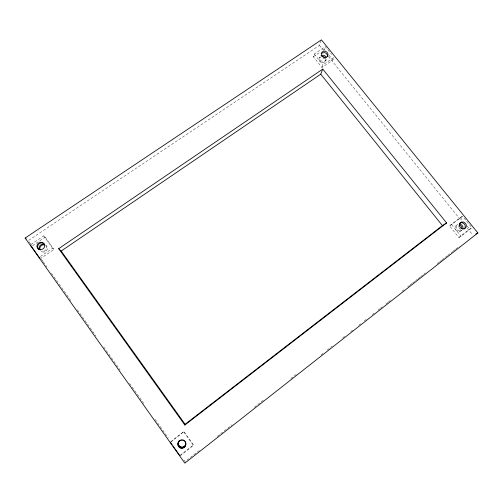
<?xml version="1.0" encoding="UTF-8"?>
<svg xmlns="http://www.w3.org/2000/svg" width="503" height="503" viewBox="0 0 503 503"><rect width="100%" height="100%" fill="white"/><g stroke="black" fill="none" stroke-linecap="round" stroke-linejoin="round"><path stroke-width="0.38" stroke-dasharray="2.52 1.89" d="M180.055 455.932L193.429 445.476L193.479 444.885L183.935 431.511L170.674 441.779M171.02 441.867L183.935 431.511M321.945 67.452L322.957 64.856L333.979 57.38L332.879 60.02L321.945 67.452L313.294 56.707L314.237 54.035L325.271 46.616L331.559 54.387M30.526 243.817L28.25 240.616L319.449 45.383L321.43 39.856M319.493 58.348L319.983 57.028A3.383 3.081 21.4 0 0 322.272 61.341A3.383 3.081 21.4 0 0 326.422 58.926M322.957 50.206L324.24 49.338L325.271 46.616M325.686 61.008L326.208 59.706M199.307 450.468L185.091 461.628L182.815 458.422M217.233 436.39L232.072 424.746M254.323 407.273L264.213 399.508M290.791 378.64L296.977 373.786M321.084 354.854L322.939 353.402M327.264 350.006L332.213 346.121M342.719 337.871L344.574 336.413M350.754 331.559L352.609 330.106M358.79 325.252L360.645 323.794M364.354 320.883L366.209 319.43M372.39 314.576L374.245 313.118M377.954 310.206L379.809 308.754M380.425 308.264L382.28 306.811M385.99 303.9L387.844 302.441M388.461 301.957L390.315 300.498M402.06 291.281L403.915 289.822M407.625 286.911L409.48 285.452M410.096 284.968L411.951 283.516M412.567 283.032L415.044 281.089M415.66 280.605L417.515 279.146M418.131 278.662L419.986 277.203M420.609 276.719L423.08 274.776M423.696 274.292L425.551 272.84M437.296 263.616L439.15 262.157M439.767 261.673L441.621 260.221M442.244 259.737L444.715 257.794M445.331 257.31L447.186 255.851M447.802 255.367L452.75 251.481M453.366 250.997L455.221 249.545M455.837 249.054L459.547 246.143M180.231 455.24L193.479 444.885M458.843 237.498L469.632 229.06L471.94 227.758L461.069 236.253L458.843 237.498L449.506 225.904L462.534 216.139L470.997 226.595M449.506 225.904L462.534 216.139M40.479 256.517L52.652 248.256L53.966 249.463L40.636 258.511M30.985 244.471L43.799 235.857L45.188 237.171L53.966 249.463M32.494 245.709L45.188 237.171M313.294 56.707L320.38 51.941M456.252 225.375L457.34 224.709M459.962 231.323L461.817 230.261A3.565 3.276 45.5 0 1 456.718 229.123A3.565 3.276 45.5 0 1 458.088 224.288M324.24 49.338L325.202 50.526M329.044 55.273L332.879 60.02M460.308 217.541L463.25 221.175M467.18 226.029L469.632 229.06M319.449 45.383L323.391 50.256M328.314 56.349L461.817 221.452M467.237 228.155L472.657 234.857M314.237 54.035L322.957 64.856M451.65 224.564L461.069 236.253M43.799 235.857L52.652 248.256M183.79 431.976L193.429 445.476M41.435 259.19L42.799 261.114M43.252 261.755L46.886 266.879M51.438 273.286L71.439 301.473M77.349 309.798L95.985 336.067M103.712 346.957L120.079 370.019M129.629 383.475L143.72 403.331M155.087 419.345L168.266 437.924M46.113 245.64A3.867 3.622 -24 0 1 41.202 251.16M45.32 245.068A3.854 3.609 -24 0 1 46.465 250.695A3.854 3.609 -24 0 1 40.429 250.557M325.648 58.631A3.37 3.068 21.4 0 1 324.171 62.51A3.37 3.068 21.4 0 1 319.801 61.221A3.37 3.068 21.4 0 1 320.524 57.116M461.301 230.286A3.552 3.27 45.5 0 1 455.63 229.77A3.552 3.27 45.5 0 1 457.843 224.74M325.454 58.675A3.414 3.106 21.4 0 1 322.096 58.109M460.666 229.324A3.596 3.307 45.4 0 1 458.692 227.4M458.409 226.526A3.596 3.307 45.4 0 1 458.359 225.621"/><path stroke-width="0.75" d="M184.84 425.06L185.098 424.268L442.426 225.614L446.607 222.93L322.769 69.087L58.694 248.658L184.84 425.06L446.607 222.93M58.694 248.658L61.196 251.047L320.744 74.186L322.769 69.087M477.85 232.952L184.827 463.144L25.15 238.032L321.43 39.856L477.85 232.952L475.838 234.027M40.158 258.14L39.203 257.385L30.343 244.904M25.15 238.032L26.181 238.894M320.744 74.186L442.426 225.614M61.196 251.047L185.098 424.268M170.41 442.338L172.164 444.809M173.038 446.048L179.615 455.316M185.664 444.885A4.081 3.898 -69.5 0 1 180.024 446.859A4.081 3.898 -69.5 0 1 179.049 440.861M185.72 444.595A4.062 3.879 -69.5 0 1 180.558 446.79A4.062 3.879 -69.5 0 1 178.603 441.502M39.284 249.123A3.867 3.622 -24 0 1 44.635 244.452M39.995 249.721A3.854 3.609 -24 0 1 44.383 244.798M321.021 55.795A3.383 3.081 21.4 0 1 326.17 57.317M459.824 224.099A3.565 3.276 45.5 0 1 462.81 228.878M322.109 56.581A3.37 3.068 21.4 0 1 324.58 57.311M459.597 225.017A3.552 3.27 45.5 0 1 461.88 228.67M182.564 439.848A4.125 3.936 -69.5 0 1 184.431 440.659M185.135 441.414A4.125 3.936 -69.5 0 1 184.243 447.167A4.125 3.936 -69.5 0 1 178.716 446.413A4.125 3.936 -69.5 0 1 179.621 440.659M180.527 440.125A4.125 3.936 -69.5 0 1 181.533 439.848M38.938 249.463A3.905 3.653 -23.8 0 1 38.618 244.269A3.905 3.653 -23.8 0 1 44.075 243.71M321.411 53.67A3.414 3.106 21.4 0 1 327.466 56.273M459.541 223.37A3.596 3.307 45.4 0 1 464.414 224.137A3.596 3.307 45.4 0 1 464.062 228.959M184.173 447.475A4.143 3.955 -69.5 0 0 183.482 440.402A4.143 3.955 -69.5 0 0 177.892 444.746A4.143 3.955 -69.5 0 0 184.173 447.475M40.007 249.639A3.923 3.672 -23.8 0 0 44.478 244.628A3.923 3.672 -23.8 0 0 37.888 243.641A3.923 3.672 -23.8 0 0 40.007 249.639M321.977 56.16A3.427 3.112 21.4 0 0 327.78 55.72A3.427 3.112 21.4 0 0 324.139 51.218A3.427 3.112 21.4 0 0 321.977 56.16M459.522 225.866A3.615 3.32 45.4 0 0 465.2 228.305A3.615 3.32 45.4 0 0 464.055 222.326A3.615 3.32 45.4 0 0 459.522 225.866"/></g></svg>
